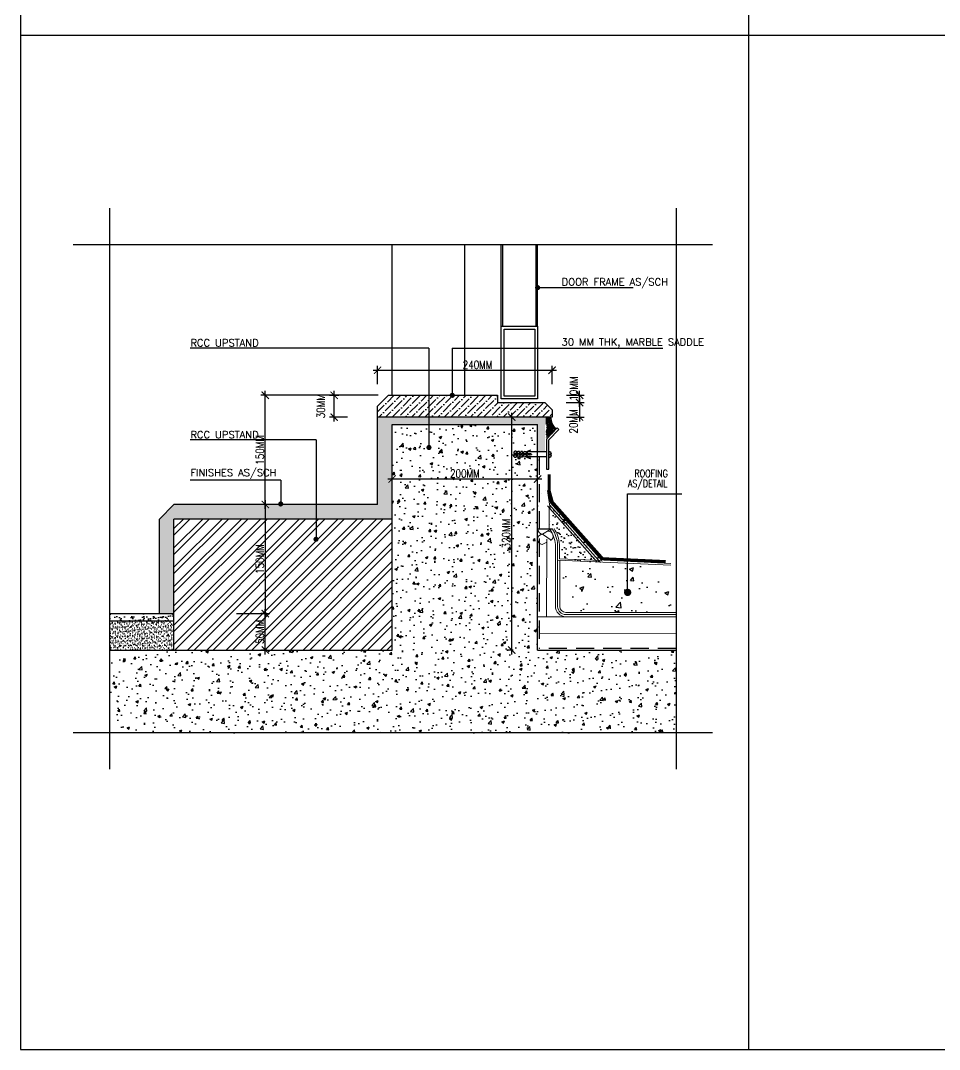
# Model space of a CAD drawing. Header units: centimetres. Extents: x -3657 to 6, y 3 to 2878.
# Drawn here: x -3657 to -2394, y 3 to 1417 of the extents above; entities that cross this region are included whole.
import ezdxf

# ---------------------------------------------------------------- set-up
doc = ezdxf.new("R2010")
doc.units = ezdxf.units.CM
doc.header["$LTSCALE"] = 100
doc.header["$MEASUREMENT"] = 0
doc.linetypes.add('CENTER2', pattern=[28.575, 19.05, -3.175, 3.175, -3.175])
doc.linetypes.add('HIDDEN', pattern=[0.375, 0.25, -0.125])
for name, color, linetype in [('1', 7, 'Continuous'), ('A-251', 251, 'Continuous'), ('A-CONC', 5, 'Continuous'), ('A-DIM', 13, 'Continuous'), ('A-DOOR', 2, 'Continuous'), ('A-FINISHING-INTERNAL', 224, 'Continuous'), ('A-HATCH', 8, 'Continuous'), ('A-LITE1', 9, 'Continuous'), ('A-LITE2', 23, 'Continuous'), ('A-NOTES', 4, 'Continuous'), ('A-STONE', 173, 'Continuous'), ('A-Wall', 1, 'Continuous'), ('FLOOR-253', 253, 'Continuous'), ('HATCH', 8, 'Continuous'), ('PL-BW', 1, 'Continuous'), ('SEC-LINE', 1, 'CENTER2'), ('TEXT', 3, 'Continuous'), ('WALL', 2, 'Continuous')]:
    doc.layers.add(name, color=color, linetype=linetype)
doc.styles.add('DIM', font='simplex.shx', dxfattribs={"width": 0.8})
doc.styles.add('ROMANS', font='romans')
doc.linetypes.add('BATTING', pattern='A,0.0001,-0.1,[134,ltypeshp.shx,S=0.1,R=0,X=-0.1,Y=0],-0.2,[134,ltypeshp.shx,S=0.1,R=180,X=0.1,Y=0],-0.1', length=0.4001)
doc.dimstyles.new('DIM-TIK-1.5-mm-MM', dxfattribs={"dimtxt": 11, "dimasz": 75, "dimexe": 6.25, "dimexo": 0, "dimgap": 2, "dimtad": 1, "dimdec": 0, "dimdsep": 46, "dimtxsty": 'DIM', "dimblk": 'ARCHTICK', "dimcen": 75, "dimdle": 6, "dimclrd": 256, "dimclre": 256, "dimclrt": 2, "dimadec": 4, "dimazin": 2, "dimtfac": 1, "dimtdec": 0, "dimtmove": 2, "dimatfit": 3, "dimfxl": 1, "dimtolj": 1, "dimtzin": 0, "dimarcsym": 0})
doc.dimstyles.new('DIM10', dxfattribs={"dimtxt": 0.1, "dimasz": 0.075, "dimexe": 0.05, "dimexo": 0.05, "dimgap": 0.035, "dimtad": 1, "dimdec": 1, "dimlfac": 200, "dimdsep": 46, "dimtxsty": 'DIM', "dimblk": 'ARCHTICK', "dimcen": 0.09, "dimdle": 0.05, "dimclrd": 11, "dimclre": 11, "dimclrt": 4, "dimadec": 0, "dimazin": 0, "dimtfac": 100, "dimtdec": 1, "dimtix": 1, "dimtmove": 2, "dimatfit": 3, "dimldrblk": 'DOT', "dimfxl": 1, "dimtolj": 1, "dimtzin": 0, "dimarcsym": 0})
pattern_1 = [(50, (10099.81, 7527.445), (35.86301, -3.13761), [3.75, -41.25]), (355, (10099.81, 7527.445), (-6.93757, 37.60961), [3, -33]), (100.45144, (10102.798, 7527.183), (28.92544, 34.472), [3.18701, -35.05711]), (46.1842, (10099.81, 7537.445), (53.36207, -8.27596), [5.625, -61.875]), (96.63564, (10104.256, 7536.755), (46.7331, 48.70593), [4.78052, -52.58569]), (351.18416, (10099.81, 7537.445), (46.7331, 48.70593), [4.5, -49.5]), (21, (10104.81, 7534.945), (29.84535, -20.130945), [3.75, -41.25]), (326, (10104.81, 7534.945), (12.16577, 36.2575), [3, -33]), (71.45144, (10107.297, 7533.267), (42.01112, 16.12656), [3.18701, -35.05711]), (37.5, (10099.81, 7527.445), (0.607993, 16.644693), [0, -32.6, 0, -33.5, 0, -33.125]), (7.5, (10099.81, 7527.445), (13.153477, 19.720586), [0, -19.1, 0, -31.85, 0, -12.625]), (327.5, (10088.66, 7527.445), (26.691122, -1.127744), [0, -12.5, 0, -39, 0, -51.75]), (317.5, (10083.66, 7527.445), (29.15931, 5.00525), [0, -16.25, 0, -25.9, 0, -36.75])]
pattern_2 = [(37.5, (-5181.844, -220.908), (-0.160003, 4.8941324), [0, -3.8608, 0, -4.318, 0, -4.1275]), (7.5, (-5181.844, -220.908), (4.495233, 7.168251), [0, -2.0828, 0, -3.4798, 0, -1.3335]), (327.5, (-5184.968, -220.908), (7.9099237, 0.014372), [0, -1.27, 0, -4.572, 0, -5.969]), (317.5, (-5184.968, -220.908), (7.6355645, 2.229293), [0, -0.635, 0, -2.9972, 0, -3.429])]

# ---------------------------------------------------------------- blocks, each defined once
blk = doc.blocks.new('_ARCHTICK')
at = {"color": 0, "linetype": 'ByBlock', "const_width": 0.15}
blk.add_lwpolyline([(-0.5, -0.5), (0.5, 0.5)], dxfattribs=at)
blk = doc.blocks.new('*D14')
at = {"layer": 'A-DIM', "color": 1, "lineweight": -2, "transparency": 16777216}
for p, q in [((174.5, -507), (220.1, -507)), ((213.9, -563), (213.9, -501)), ((215.9, -557), (207.6, -557))]:
    blk.add_line(p, q, dxfattribs=at)
at = {"layer": 'Defpoints', "color": 0, "transparency": 16777216}
for p in [(174.5, -507, 0), (213.9, -507), (215.9, -557, 0)]:
    blk.add_point(p, dxfattribs=at)
at = {"layer": 'A-DIM', "color": 1, "lineweight": -2, "transparency": 16777216, "xscale": 10, "yscale": 10, "zscale": 10}
for p, rotation in [((213.9, -507), 90), ((213.9, -557), 270)]:
    blk.add_blockref('_ARCHTICK', p, dxfattribs=dict(at, rotation=rotation))
at = {"layer": 'A-DIM', "color": 2, "transparency": 16777216, "insert": (206.4, -532), "char_height": 11, "attachment_point": 5, "rotation": 90, "style": 'DIM'}
blk.add_mtext('\\A1;50MM', dxfattribs=at)
blk = doc.blocks.new('*D15')
at = {"layer": 'A-DIM', "color": 1, "lineweight": -2, "transparency": 16777216}
for p, q in [((213.9, -351), (213.9, -513)), ((232.1, -357), (207.6, -357)), ((215.9, -507), (207.6, -507))]:
    blk.add_line(p, q, dxfattribs=at)
at = {"layer": 'Defpoints', "color": 0, "transparency": 16777216}
for p in [(232.1, -357, 0), (213.9, -507), (215.9, -507)]:
    blk.add_point(p, dxfattribs=at)
at = {"layer": 'A-DIM', "color": 1, "lineweight": -2, "transparency": 16777216, "xscale": 10, "yscale": 10, "zscale": 10}
for p, rotation in [((213.9, -357), 90), ((213.9, -507), 270)]:
    blk.add_blockref('_ARCHTICK', p, dxfattribs=dict(at, rotation=rotation))
at = {"layer": 'A-DIM', "color": 2, "transparency": 16777216, "insert": (206.4, -432), "char_height": 11, "attachment_point": 5, "rotation": 90, "style": 'DIM'}
blk.add_mtext('\\A1;150MM', dxfattribs=at)
blk = doc.blocks.new('*D16')
at = {"layer": 'A-DIM', "color": 1, "lineweight": -2, "transparency": 16777216}
for p, q in [((369.1, -207), (207.6, -207)), ((213.9, -363), (213.9, -201)), ((232.1, -357), (207.6, -357))]:
    blk.add_line(p, q, dxfattribs=at)
at = {"layer": 'Defpoints', "color": 0, "transparency": 16777216}
for p in [(213.9, -207), (369.1, -207, 0), (232.1, -357, 0)]:
    blk.add_point(p, dxfattribs=at)
at = {"layer": 'A-DIM', "color": 1, "lineweight": -2, "transparency": 16777216, "xscale": 10, "yscale": 10, "zscale": 10}
for p, rotation in [((213.9, -207), 90), ((213.9, -357), 270)]:
    blk.add_blockref('_ARCHTICK', p, dxfattribs=dict(at, rotation=rotation))
at = {"layer": 'A-DIM', "color": 2, "transparency": 16777216, "insert": (206.4, -282), "char_height": 11, "attachment_point": 5, "rotation": 90, "style": 'DIM'}
blk.add_mtext('\\A1;150MM', dxfattribs=at)
blk = doc.blocks.new('*D17')
at = {"layer": 'A-DIM', "color": 1, "lineweight": -2, "transparency": 16777216}
for p, q in [((554.7, -237), (546.4, -237)), ((552.7, -563), (552.7, -231)), ((554.7, -557), (546.4, -557))]:
    blk.add_line(p, q, dxfattribs=at)
at = {"layer": 'Defpoints', "color": 0, "transparency": 16777216}
for p in [(552.7, -237), (554.7, -237, 0), (554.7, -557, 0)]:
    blk.add_point(p, dxfattribs=at)
at = {"layer": 'A-DIM', "color": 1, "lineweight": -2, "transparency": 16777216, "xscale": 10, "yscale": 10, "zscale": 10}
for p, rotation in [((552.7, -237), 90), ((552.7, -557), 270)]:
    blk.add_blockref('_ARCHTICK', p, dxfattribs=dict(at, rotation=rotation))
at = {"layer": 'A-DIM', "color": 2, "transparency": 16777216, "insert": (545.2, -397), "char_height": 11, "attachment_point": 5, "rotation": 90, "style": 'DIM'}
blk.add_mtext('\\A1;320MM', dxfattribs=at)
blk = doc.blocks.new('*D18')
at = {"layer": 'A-DIM', "color": 1, "lineweight": -2, "transparency": 16777216}
for p, q in [((302.4, -207), (314.9, -207)), ((308.6, -243), (308.6, -201)), ((326.9, -237), (302.4, -237))]:
    blk.add_line(p, q, dxfattribs=at)
at = {"layer": 'Defpoints', "color": 0, "transparency": 16777216}
for p in [(302.4, -207), (308.6, -207), (326.9, -237, 0)]:
    blk.add_point(p, dxfattribs=at)
at = {"layer": 'A-DIM', "color": 1, "lineweight": -2, "transparency": 16777216, "xscale": 10, "yscale": 10, "zscale": 10}
for p, rotation in [((308.6, -207), 90), ((308.6, -237), 270)]:
    blk.add_blockref('_ARCHTICK', p, dxfattribs=dict(at, rotation=rotation))
at = {"layer": 'A-DIM', "color": 2, "transparency": 16777216, "insert": (290.2, -222), "char_height": 11, "width": 14.248, "attachment_point": 5, "rotation": 90, "style": 'DIM'}
blk.add_mtext('\\A1;30MM', dxfattribs=at)
blk = doc.blocks.new('*D19')
at = {"layer": 'A-DIM', "color": 1, "lineweight": -2, "transparency": 16777216}
for p, q in [((382.3, -322), (594.3, -322)), ((388.3, -324.1), (388.3, -315.8)), ((588.3, -324.1), (588.3, -315.8))]:
    blk.add_line(p, q, dxfattribs=at)
at = {"layer": 'Defpoints', "color": 0, "transparency": 16777216}
for p in [(388.3, -324.1, 0), (588.3, -322), (588.3, -324.1, 0)]:
    blk.add_point(p, dxfattribs=at)
at = {"layer": 'A-DIM', "color": 1, "lineweight": -2, "transparency": 16777216, "xscale": 10, "yscale": 10, "zscale": 10, "rotation": 180}
blk.add_blockref('_ARCHTICK', (388.3, -322), dxfattribs=at)
at = {"layer": 'A-DIM', "color": 1, "lineweight": -2, "transparency": 16777216, "xscale": 10, "yscale": 10, "zscale": 10}
blk.add_blockref('_ARCHTICK', (588.3, -322), dxfattribs=at)
at = {"layer": 'A-DIM', "color": 2, "transparency": 16777216, "insert": (488.3, -314.5), "char_height": 11, "attachment_point": 5, "style": 'DIM'}
blk.add_mtext('\\A1;200MM', dxfattribs=at)
blk = doc.blocks.new('*D20')
at = {"layer": 'A-DIM', "color": 1, "lineweight": -2, "transparency": 16777216}
for p, q in [((628, -207), (652.2, -207)), ((646, -223), (646, -201)), ((627.7, -217), (652.2, -217))]:
    blk.add_line(p, q, dxfattribs=at)
at = {"layer": 'Defpoints', "color": 0, "transparency": 16777216}
for p in [(628, -207), (646, -207), (627.7, -217, 0)]:
    blk.add_point(p, dxfattribs=at)
at = {"layer": 'A-DIM', "color": 1, "lineweight": -2, "transparency": 16777216, "xscale": 10, "yscale": 10, "zscale": 10}
for p, rotation in [((646, -207), 90), ((646, -217), 270)]:
    blk.add_blockref('_ARCHTICK', p, dxfattribs=dict(at, rotation=rotation))
at = {"layer": 'A-DIM', "color": 2, "transparency": 16777216, "insert": (638, -197.8), "char_height": 11, "attachment_point": 5, "rotation": 90, "style": 'DIM'}
blk.add_mtext('\\A1;10MM', dxfattribs=at)
blk = doc.blocks.new('*D21')
at = {"layer": 'A-DIM', "color": 1, "lineweight": -2, "transparency": 16777216}
for p, q in [((646, -211), (646, -243)), ((627.7, -217), (652.2, -217)), ((628, -237), (652.2, -237))]:
    blk.add_line(p, q, dxfattribs=at)
at = {"layer": 'Defpoints', "color": 0, "transparency": 16777216}
for p in [(627.7, -217, 0), (628, -237, 0), (646, -237)]:
    blk.add_point(p, dxfattribs=at)
at = {"layer": 'A-DIM', "color": 1, "lineweight": -2, "transparency": 16777216, "xscale": 10, "yscale": 10, "zscale": 10}
for p, rotation in [((646, -217), 90), ((646, -237), 270)]:
    blk.add_blockref('_ARCHTICK', p, dxfattribs=dict(at, rotation=rotation))
at = {"layer": 'A-DIM', "color": 2, "transparency": 16777216, "insert": (637.6, -242.9), "char_height": 11, "attachment_point": 5, "rotation": 90, "style": 'DIM'}
blk.add_mtext('\\A1;20MM', dxfattribs=at)
blk = doc.blocks.new('*D22')
at = {"layer": 'A-DIM', "color": 1, "lineweight": -2, "transparency": 16777216}
for p, q in [((368.3, -191.5), (368.3, -166.3)), ((608.3, -191.5), (608.3, -166.3)), ((362.3, -172.6), (614.3, -172.6))]:
    blk.add_line(p, q, dxfattribs=at)
at = {"layer": 'Defpoints', "color": 0, "transparency": 16777216}
for p in [(608.3, -172.6), (368.3, -191.5, 0), (608.3, -191.5, 0)]:
    blk.add_point(p, dxfattribs=at)
at = {"layer": 'A-DIM', "color": 1, "lineweight": -2, "transparency": 16777216, "xscale": 10, "yscale": 10, "zscale": 10, "rotation": 180}
blk.add_blockref('_ARCHTICK', (368.3, -172.6), dxfattribs=at)
at = {"layer": 'A-DIM', "color": 1, "lineweight": -2, "transparency": 16777216, "xscale": 10, "yscale": 10, "zscale": 10}
blk.add_blockref('_ARCHTICK', (608.3, -172.6), dxfattribs=at)
at = {"layer": 'A-DIM', "color": 2, "transparency": 16777216, "insert": (505.7, -165.1), "char_height": 11, "attachment_point": 5, "style": 'DIM'}
blk.add_mtext('\\A1;240MM', dxfattribs=at)
blk = doc.blocks.new('_DOT')
at = {"color": 0, "linetype": 'ByBlock'}
blk.add_line((-0.5, 0), (-1, 0), dxfattribs=at)
at = {"color": 0, "linetype": 'ByBlock', "const_width": 0.5}
blk.add_lwpolyline([(-0.25, 0, 1), (0.25, 0, 1)], format="xyb", close=True, dxfattribs=at)
blk = doc.blocks.new('A$C240F5D78')
at = {"layer": '1'}
h = blk.add_hatch(dxfattribs=at)
h.set_pattern_fill('AR-SAND', color=50, scale=6.919286, style=0)
h.set_pattern_definition([(37.5, (897.67, 743.846), (-0.43587, 13.33224), [0, -10.51731, 0, -11.76279, 0, -11.24384]), (7.5, (897.67, 743.846), (12.2456, 19.52724), [0, -5.67381, 0, -9.47942, 0, -3.632625]), (327.5, (889.159, 743.846), (21.54764, 0.03916), [0, -3.45964, 0, -12.45471, 0, -16.26032]), (317.5, (889.159, 743.846), (20.80025, 6.0729), [0, -1.72982, 0, -8.16476, 0, -9.34104])])
edge = h.paths.add_edge_path()
edge.add_line((608.7, -359), (608.7, -385.6))
edge.add_arc((572.1, -414.8), 46.8, -3.4132, 38.6724, ccw=False)
edge.add_line((618.8, -417.6), (618.8, -433.7))
edge.add_line((618.8, -433.7), (677.4, -436.3))
edge.add_line((677.4, -436.3), (608.7, -359))
h = blk.add_hatch(dxfattribs=at)
h.set_pattern_fill('AR-CONC', color=1, scale=8.140336, style=0)
h.set_pattern_definition([(50, (897.67, 743.846), (58.3874, -5.1082), [6.1053, -67.1578]), (355, (897.67, 743.846), (-11.2948, 61.231), [4.8842, -53.7262]), (100.4514, (902.535, 743.42), (47.0926, 56.1227), [5.1887, -57.0753]), (46.184, (897.67, 760.126), (86.877, -13.474), [9.158, -100.7367]), (96.6356, (904.91, 759), (76.0847, 79.2965), [7.783, -85.613]), (351.184, (897.67, 760.13), (76.0846, 79.2965), [7.3263, -80.5893]), (21, (905.81, 756.056), (48.5902, -32.7745), [6.1053, -67.1578]), (326, (905.81, 756.056), (19.8067, 59.0297), [4.8842, -53.7262]), (71.4514, (909.86, 753.325), (68.397, 26.255), [5.1887, -57.0753]), (37.5, (897.67, 743.846), (0.98985, 27.09868), [0, -53.075, 0, -54.54025, 0, -53.9297]), (7.5, (897.67, 743.846), (21.41475, 32.10644), [0, -31.0961, 0, -51.85394, 0, -20.55435]), (327.5, (879.517, 743.846), (43.45494, -1.83604), [0, -20.3508, 0, -63.4946, 0, -84.2525]), (317.5, (871.376, 743.846), (47.4733, 8.1489), [0, -26.4561, 0, -42.167, 0, -59.8315])])
h.paths.add_polyline_path([(771.5, -505.2), (771.5, -440.5), (618.8, -433.7), (618.8, -497.6, 0.120027), (622.2, -505.2)])
at = {"layer": 'A-HATCH'}
h = blk.add_hatch(dxfattribs=at)
h.set_pattern_fill('ANSI36', color=256, scale=2, style=0)
h.set_pattern_definition([(45, (-5181.844, -220.908), (3.367596, 12.347852), [15.875, -3.175, 0, -3.175])])
h.paths.add_polyline_path([(533.3, -207), (383.3, -207), (368.3, -222), (368.3, -237), (608.3, -237), (608.3, -227), (598.3, -217), (533.3, -217)])
h = blk.add_hatch(dxfattribs=at)
h.set_pattern_fill('AR-SAND', color=256, scale=0.1, style=0)
h.set_pattern_definition(pattern_2)
h.paths.add_polyline_path([(388.3, -247), (588.3, -247), (588.3, -284.8), (598.3, -284.8), (598.3, -247), (600.3, -247), (600.3, -237), (368.3, -237), (368.3, -357), (88.3, -357), (68.3, -377), (68.3, -507), (88.3, -507), (88.3, -377), (388.3, -377)])
h = blk.add_hatch(dxfattribs=at)
h.set_pattern_fill('ANSI35', color=256, scale=0.5, style=0)
h.set_pattern_definition([(45, (-5181.844, -220.908), (-2.245064, 2.245064), []), (45, (-5179.599, -220.908), (-2.245064, 2.245064), [3.96875, -0.79375, 0, -0.79375])])
h.paths.add_polyline_path([(606.2, -237), (600.3, -237), (600.3, -247), (600.3, -267.2), (600.6, -267.2), (614.2, -253, -0.236465)])
h.paths.add_polyline_path([(608.5, -256.9, -1), (600.5, -256.9, -1)], flags=16)
h = blk.add_hatch(dxfattribs=at)
h.set_pattern_fill('ANSI36', color=256, scale=10, style=0)
h.set_pattern_definition([(135, (-4575.061, -303985.6168), (-0.6629126074, 2.4306795603), [3.125, -0.625, 0, -0.625])])
edge = h.paths.add_edge_path()
edge.add_arc((604.5, -256.9), 4, 0, 360)
h = blk.add_hatch(dxfattribs=at)
h.set_pattern_fill('ANSI32', color=256, scale=50, style=0)
h.set_pattern_definition([(45, (42096.168, 879303.388), (-13.25825215, 13.25825215), []), (45, (42105.007, 879303.388), (-13.25825215, 13.25825215), [])])
h.paths.add_polyline_path([(388.3, -377), (88.3, -377), (88.3, -557), (388.3, -557)])
h = blk.add_hatch(dxfattribs=at)
h.set_pattern_fill('AR-SAND', color=256, scale=0.2, style=0)
h.set_pattern_definition([(37.5, (-5181.844, -220.908), (-0.320006, 9.788265), [0, -7.7216, 0, -8.636, 0, -8.255]), (7.5, (-5181.844, -220.908), (8.990466, 14.336502), [0, -4.1656, 0, -6.9596, 0, -2.667]), (327.5, (-5188.092, -220.908), (15.819847, 0.028744), [0, -2.54, 0, -9.144, 0, -11.938]), (317.5, (-5188.092, -220.908), (15.27113, 4.458586), [0, -1.27, 0, -5.9944, 0, -6.858])])
h.paths.add_polyline_path([(88.3, -507), (0, -507), (0, -517), (88.3, -517)])
h = blk.add_hatch(dxfattribs=at)
h.set_pattern_fill('AR-SAND', color=256, scale=0.1, style=0)
h.set_pattern_definition(pattern_2)
h.paths.add_polyline_path([(88.3, -517), (0, -517), (0, -557), (88.3, -557)])
at = {"layer": 'HATCH'}
h = blk.add_hatch(dxfattribs=at)
h.set_pattern_fill('AR-CONC', color=8, scale=5, style=0)
h.paths.add_polyline_path([(588.3, -291.4), (579.7, -291.4), (574.3, -291.6), (574.4, -292), (578.4, -293.5), (578.2, -294), (572, -291.7), (569.8, -291.8), (569.2, -290.6), (567.6, -290.6), (567.6, -291.9), (565.4, -292), (564.8, -290.8), (563.2, -290.8), (563.2, -292.1), (561, -292.2), (560.4, -291), (558.8, -291), (558.9, -292.3), (556.9, -292.4), (555.5, -291.2), (555.4, -289.9), (561.2, -289.6), (558.1, -286.5), (555.4, -286.4), (555.5, -285), (556.9, -283.8), (558.9, -283.9), (558.8, -285.2), (560.4, -285.3), (561, -284), (563.2, -284.1), (563.2, -285.4), (564.8, -285.5), (565.4, -284.2), (567.6, -284.3), (567.6, -285.6), (569.2, -285.7), (569.8, -284.4), (572, -284.5), (578.2, -282.2), (578.4, -282.8), (574.4, -284.2), (574.3, -284.6), (579.7, -284.8), (588.3, -284.8), (588.3, -247), (388.3, -247), (388.3, -557), (588.3, -557)])
h = blk.add_hatch(dxfattribs=at)
h.set_pattern_fill('AR-CONC', color=8, scale=5, style=0)
h.set_pattern_definition(pattern_1)
h.paths.add_polyline_path([(388.3, -557), (0, -557), (0, -670.6), (388.3, -670.6)])
h = blk.add_hatch(dxfattribs=at)
h.set_pattern_fill('AR-CONC', color=8, scale=5, style=0)
h.set_pattern_definition(pattern_1)
h.paths.add_polyline_path([(778.6, -557), (388.3, -557), (388.3, -670.6), (778.6, -670.6)])
at = {"color": 4, "linetype": 'HIDDEN'}
for p in [(590.6, -291.4, 0), (778.6, -554.7, 0)]:
    blk.add_line(p, (590.6, -554.7, 0), dxfattribs=at)
at = {"layer": '1', "color": 7, "lineweight": 13}
for q in [(605.4, -363.1, 0), (606.2, -354.9, 0)]:
    blk.add_line((601.7, -337.8, 0), q, dxfattribs=at)
at = {"layer": 'A-251'}
for p, q in [((572, -284.5, 0), (578, -282.3, 0)), ((572, -284.5, 0), (578, -282.3, 0)), ((578.3, -282.4, 0), (578.3, -282.5, 0)), ((578.3, -282.4, 0), (578.3, -282.5, 0)), ((555.5, -285, 0), (556.9, -283.8, 0)), ((555.5, -285, 0), (555.5, -286.1, 0)), ((555.5, -287.1, 0), (557.7, -289.4, 0)), ((555.5, -291.2, 0), (555.5, -290.1, 0)), ((555.5, -291.2, 0), (556.9, -292.4, 0)), ((579.2, -287.4, 0), (555.7, -286.4, 0)), ((579.2, -288.8, 0), (555.7, -289.9, 0)), ((556, -287.1, 0), (558.4, -289.5, 0)), ((558.9, -283.9, 0), (556.9, -283.8, 0)), ((558.9, -292.3, 0), (556.9, -292.4, 0)), ((558.4, -286.8, 0), (561.2, -289.6, 0)), ((558.9, -283.9, 0), (558.8, -285.2, 0)), ((560.4, -285.3, 0), (558.8, -285.2, 0)), ((558.9, -292.3, 0), (558.8, -291, 0)), ((560.4, -291, 0), (558.8, -291, 0)), ((559, -286.7, 0), (561.8, -289.6, 0)), ((560.4, -285.3, 0), (561, -284, 0)), ((560.4, -291, 0), (561, -292.2, 0)), ((563.2, -284.1, 0), (561, -284, 0)), ((563.2, -292.1, 0), (561, -292.2, 0)), ((561.6, -286.6, 0), (564.4, -289.5, 0)), ((562.2, -286.7, 0), (565, -289.4, 0)), ((563.2, -284.1, 0), (563.2, -285.4, 0)), ((564.8, -285.5, 0), (563.2, -285.4, 0)), ((563.2, -292.1, 0), (563.2, -290.8, 0)), ((564.8, -290.8, 0), (563.2, -290.8, 0)), ((564.8, -285.5, 0), (565.4, -284.2, 0)), ((564.8, -290.8, 0), (565.4, -292, 0)), ((565, -286.8, 0), (567.5, -289.3, 0)), ((567.6, -284.3, 0), (565.4, -284.2, 0)), ((567.6, -291.9, 0), (565.4, -292, 0)), ((565.7, -286.8, 0), (568.1, -289.3, 0)), ((567.6, -284.3, 0), (567.6, -285.6, 0)), ((569.2, -285.7, 0), (567.6, -285.6, 0)), ((569.2, -290.6, 0), (567.6, -290.6, 0)), ((567.6, -291.9, 0), (567.6, -290.6, 0)), ((568.6, -287, 0), (570.7, -289.2, 0)), ((568.6, -287, 0), (570.7, -289.2, 0)), ((569.1, -287, 0), (571.3, -289.1, 0)), ((569.1, -287, 0), (571.3, -289.1, 0)), ((569.2, -285.7, 0), (569.8, -284.4, 0)), ((569.2, -285.7, 0), (569.8, -284.4, 0)), ((569.2, -290.6, 0), (569.8, -291.8, 0)), ((569.2, -290.6, 0), (569.8, -291.8, 0)), ((572, -284.5, 0), (569.8, -284.4, 0)), ((572, -284.5, 0), (569.8, -284.4, 0)), ((572, -291.7, 0), (569.8, -291.8, 0)), ((572, -291.7, 0), (569.8, -291.8, 0)), ((571.8, -287, 0), (573.8, -289, 0)), ((571.8, -287, 0), (573.8, -289, 0)), ((572, -284.5, 0), (571.9, -285.8, 0)), ((572, -284.5, 0), (571.9, -285.8, 0)), ((571.9, -285.8, 0), (574, -285, 0)), ((571.9, -285.8, 0), (574, -285, 0)), ((574.1, -285.9, 0), (571.9, -285.8, 0)), ((574.1, -285.9, 0), (571.9, -285.8, 0)), ((574.1, -290.3, 0), (571.9, -290.4, 0)), ((574.1, -290.3, 0), (571.9, -290.4, 0)), ((571.9, -290.4, 0), (574, -291.2, 0)), ((572, -291.7, 0), (571.9, -290.4, 0)), ((571.9, -290.4, 0), (574, -291.2, 0)), ((572, -291.7, 0), (571.9, -290.4, 0)), ((572, -291.7, 0), (578, -293.9, 0)), ((572, -291.7, 0), (578, -293.9, 0)), ((572.6, -287.1, 0), (574.4, -289, 0)), ((572.6, -287.1, 0), (574.4, -289, 0)), ((574, -285, 0), (574.4, -284.2, 0)), ((574, -285, 0), (574.4, -284.2, 0)), ((574, -291.2, 0), (574.4, -292, 0)), ((574, -291.2, 0), (574.4, -292, 0)), ((574.1, -285.9, 0), (574.7, -284.6, 0)), ((574.1, -285.9, 0), (574.7, -284.6, 0)), ((574.1, -290.3, 0), (574.7, -291.6, 0)), ((574.1, -290.3, 0), (574.7, -291.6, 0)), ((574.4, -284.2, 0), (578.2, -282.8, 0)), ((574.4, -292, 0), (578.2, -293.4, 0)), ((574.4, -284.2, 0), (578.2, -282.8, 0)), ((574.4, -292, 0), (578.2, -293.4, 0)), ((579.7, -284.8, 0), (574.7, -284.6, 0)), ((579.7, -284.8, 0), (574.7, -284.6, 0)), ((579.7, -291.4, 0), (574.7, -291.6, 0)), ((579.7, -291.4, 0), (574.7, -291.6, 0)), ((575.3, -287.3, 0), (577, -288.9, 0)), ((575.3, -287.3, 0), (577, -288.9, 0)), ((576, -287.3, 0), (577.6, -288.9, 0)), ((576, -287.3, 0), (577.6, -288.9, 0)), ((578.3, -293.8, 0), (578.3, -293.7, 0)), ((578.3, -293.8, 0), (578.3, -293.7, 0)), ((600.3, -284.8, 0), (579.7, -284.8, 0)), ((600.3, -284.8, 0), (579.7, -284.8, 0)), ((579.7, -288.1, 0), (579.7, -288, 0)), ((579.7, -288.1, 0), (579.7, -288, 0)), ((579.7, -288.1, 0), (579.7, -288.2, 0)), ((579.7, -288.1, 0), (579.7, -288.2, 0)), ((600.3, -291.4, 0), (579.7, -291.4, 0)), ((600.3, -291.4, 0), (579.7, -291.4, 0)), ((604.1, -284.8, 0), (603.6, -284.8, 0)), ((604.1, -284.8, 0), (603.6, -284.8, 0)), ((604.1, -291.4, 0), (603.6, -291.4, 0)), ((604.1, -291.4, 0), (603.6, -291.4, 0)), ((604.1, -292.8, 0), (604.1, -284, 0)), ((604.1, -292.8, 0), (604.1, -284, 0)), ((607.3, -287.9, 0), (605.7, -287.9, 0)), ((605.7, -289, 0), (605.7, -287.9, 0)), ((607.3, -287.9, 0), (605.7, -287.9, 0)), ((605.7, -289, 0), (605.7, -287.9, 0)), ((607.3, -289, 0), (605.7, -289, 0)), ((607.3, -289, 0), (605.7, -289, 0))]:
    blk.add_line(p, q, dxfattribs=at)
for centre, radius, start, end in [((578.1, -282.5, 0), 0.219, 19.797, 109.797), ((578.1, -282.5, 0), 0.219, 19.797, 109.797), ((578.1, -282.6, 0), 0.219, 289.797, 19.797), ((578.1, -282.6, 0), 0.219, 289.797, 19.797), ((555.7, -286.1, 0), 0.219, 177.3974, 267.3974), ((555.7, -286.1, 0), 0.219, 177.3974, 267.3974), ((555.7, -290.1, 0), 0.219, 92.6026, 182.6026), ((555.7, -290.1, 0), 0.219, 92.6026, 182.6026), ((578.1, -293.7, 0), 0.219, 250.203, 340.203), ((578.1, -293.7, 0), 0.219, 250.203, 340.203), ((578.1, -293.6, 0), 0.219, 340.203, 70.203), ((578.1, -293.6, 0), 0.219, 340.203, 70.203), ((579.1, -288, 0), 0.548, 0, 87.3974), ((579.1, -288, 0), 0.548, 0, 87.3974), ((579.1, -288.2, 0), 0.548, 272.6026, 0), ((579.1, -288.2, 0), 0.548, 272.6026, 0), ((602.8, -288.4, 0), 4.57, 6.8921, 73.7398), ((602.8, -288.4, 0), 4.57, 6.8921, 73.7398), ((602.8, -288.4, 0), 4.57, 286.2602, 353.1079), ((602.8, -288.4, 0), 4.57, 286.2602, 353.1079)]:
    blk.add_arc(centre, radius, start, end, dxfattribs=at)
at = {"layer": 'A-CONC'}
for p, q in [((388.3, -557, 0), (388.3, -247, 0)), ((388.3, -247, 0), (588.3, -247, 0)), ((588.3, -557, 0), (588.3, -247, 0)), ((0, -557, 0), (388.3, -557, 0)), ((588.3, -557, 0), (778.6, -557, 0))]:
    blk.add_line(p, q, dxfattribs=at)
at = {"layer": 'A-DOOR', "color": 8}
blk.add_line((488.3, -207, 0), (488.3, 0, 0), dxfattribs=at)
at = {"layer": 'A-DOOR'}
for p, q in [((538.3, -112, 0), (538.3, 0, 0)), ((540.3, -112, 0), (540.3, 0, 0)), ((586.3, -112, 0), (586.3, 0, 0)), ((588.3, -112, 0), (588.3, 0, 0))]:
    blk.add_line(p, q, dxfattribs=at)
at = {"layer": 'A-DOOR', "elevation": 0}
for points in [[(588.3, -112), (588.3, -212), (538.3, -212), (538.3, -112)], [(584.3, -116), (584.3, -208), (542.3, -208), (542.3, -116)]]:
    blk.add_lwpolyline(points, close=True, dxfattribs=at)
at = {"layer": 'A-FINISHING-INTERNAL'}
for p, q in [((368.3, -357, 0), (368.3, -237, 0)), ((88.3, -357, 0), (68.3, -377, 0)), ((368.3, -357, 0), (88.3, -357, 0)), ((68.3, -507, 0), (68.3, -377, 0)), ((0, -507, 0), (88.3, -507, 0))]:
    blk.add_line(p, q, dxfattribs=at)
at = {"layer": 'A-LITE1'}
for p, q in [((388.3, -207, 0), (388.3, 0, 0)), ((0, -517, 0), (88.3, -517, 0))]:
    blk.add_line(p, q, dxfattribs=at)
at = {"layer": 'A-LITE2'}
for p, q in [((600.3, -247, 0), (600.3, -237, 0)), ((600.3, -247, 0), (600.3, -245, 0)), ((600.6, -267.2, 0), (600.3, -267.2, 0)), ((600.6, -267.2, 0), (600.3, -267.2, 0))]:
    blk.add_line(p, q, dxfattribs=at)
at = {"layer": 'A-LITE2', "elevation": 0}
blk.add_lwpolyline([(615.2, -251.9), (600.6, -267.2), (600.6, -308.4), (603.6, -308.4), (603.6, -268.4), (617.4, -254)], close=True, dxfattribs=at)
at = {"layer": 'A-LITE2'}
blk.add_circle((604.5, -256.9, 0), 4, dxfattribs=at)
blk.add_arc((626.2, -237, 0), 20, 179.9034, 233.1197, dxfattribs=at)
at = {"layer": 'A-NOTES'}
for p, q in [((588.3, -59.1, 0), (719.7, -59.1)), ((438.9, -142.1), (110.7, -142.1)), ((438.9, -142.1), (438.9, -278.7)), ((471, -142.1), (760.3, -142.1)), ((471, -142.1), (471, -207)), ((283.7, -268.2), (110.7, -268.2)), ((283.7, -268.2), (283.7, -404.8)), ((235.2, -323.6), (110.7, -323.6)), ((235.2, -323.6), (235.2, -356.3))]:
    blk.add_line(p, q, dxfattribs=at)
at = {"layer": 'A-NOTES', "const_width": 3.52, "elevation": 0}
blk.add_lwpolyline([(590.1, -59.1, 1), (586.6, -59.1, 1)], format="xyb", close=True, dxfattribs=at)
at = {"layer": 'A-NOTES', "const_width": 3.52}
for points in [[(472.7, -207, 1), (469.2, -207, 1)], [(440.7, -278.7, 1), (437.2, -278.7, 1)], [(236.9, -356.3, 1), (233.4, -356.3, 1)], [(285.4, -404.8, 1), (281.9, -404.8, 1)]]:
    blk.add_lwpolyline(points, format="xyb", close=True, dxfattribs=at)
at = {"layer": 'A-STONE', "elevation": 0}
blk.add_lwpolyline([(368.3, -222), (383.3, -207), (533.3, -207), (533.3, -217), (598.3, -217), (608.3, -227), (608.3, -237), (368.3, -237), (368.3, -222)], dxfattribs=at)
at = {"layer": 'A-Wall'}
for p in [(88.3, -557, 0), (388.3, -377, 0)]:
    blk.add_line(p, (88.3, -377, 0), dxfattribs=at)
at = {"layer": 'PL-BW', "color": 7, "linetype": 'Continuous'}
for p, q in [((603.1, -318.1, 0), (603.1, -318.1, 0)), ((590.7, -330.7, 0), (590.7, -330.7, 0)), ((590.8, -338.6, 0), (590.8, -338.6, 0)), ((599.7, -337.4, 0), (599.7, -337.4, 0)), ((594.2, -342.4, 0), (594.2, -342.4, 0)), ((604.2, -351, 0), (604.2, -351, 0)), ((604.6, -373.5, 0), (604.6, -373.5, 0)), ((606.5, -380.7, 0), (606.5, -380.7, 0)), ((605.3, -384, 0), (605.3, -384, 0)), ((779.9, -552.5, 0), (779.9, -552.5, 0))]:
    blk.add_line(p, q, dxfattribs=at)
at = {"layer": 'PL-BW', "color": 7}
blk.add_line((608.7, -390.8, 0), (588.3, -390.8, 0), dxfattribs=at)
at = {"layer": 'PL-BW', "color": 152, "lineweight": 15, "true_color": 0x0957c3}
for p, q in [((605.5, -391.5, 0), (595, -398, 0)), ((594.6, -412, 0), (600.9, -408.9, 0)), ((595, -398, 0), (607, -406, 0))]:
    blk.add_line(p, q, dxfattribs=at)
at = {"layer": 'PL-BW', "color": 152, "linetype": 'BATTING', "lineweight": 15, "ltscale": 30, "true_color": 0x0957c3}
blk.add_line((600.7, -511.3, 0), (600.9, -404.6, 0), dxfattribs=at)
at = {"layer": 'PL-BW', "color": 152, "linetype": 'BATTING', "lineweight": 15, "ltscale": 50, "true_color": 0x0957c3}
blk.add_line((778.6, -533.7, 0), (591.5, -534.2, 0), dxfattribs=at)
at = {"layer": 'PL-BW', "color": 5, "const_width": 4.1, "elevation": 0}
blk.add_lwpolyline([(604.1, -315.6), (604.1, -337.5), (608.5, -353.7), (677.7, -431.5), (764.5, -435.5)], dxfattribs=at)
at = {"layer": 'PL-BW', "color": 152, "lineweight": 15, "true_color": 0x0957c3}
for centre, radius, start, end in [((595.8, -391, 0), 7.04, 178.4385, 264.1347), ((602.5, -400.6, 0), 7, 301.7554, 89.6506), ((595.1, -405, 0), 7, 90.3494, 266.3651)]:
    blk.add_arc(centre, radius, start, end, dxfattribs=at)
at = {"layer": 'SEC-LINE'}
for p, q in [((0, -720.6), (0, 50)), ((778.6, 50), (778.6, -720.6)), ((-50, 0), (828.6, 0)), ((828.6, -670.6), (-50, -670.6))]:
    blk.add_line(p, q, dxfattribs=at)
at = {"layer": 'WALL', "color": 7, "lineweight": 13}
for p, q in [((601.7, -359, 0), (670.4, -436.2, 0)), ((604.1, -361.7, 0), (604.1, -390.1, 0)), ((604.6, -357.6, 0), (674.7, -436.5, 0)), ((606.2, -354.9, 0), (676.5, -433.9, 0)), ((618.2, -412.1, 0), (618.2, -431.6, 0)), ((771.5, -440.5, 0), (615.8, -433.5, 0)), ((675.5, -434.2, 0), (618.2, -431.6, 0)), ((771.5, -437.9, 0), (679.2, -433.7, 0))]:
    blk.add_line(p, q, dxfattribs=at)
at = {"layer": 'WALL', "color": 71, "lineweight": 13}
for p, q in [((612.7, -412.2, 0), (612.7, -496.9, 0)), ((615.8, -412.1, 0), (615.8, -497.5, 0)), ((618.8, -433.7, 0), (618.8, -497.1, 0)), ((626.9, -508.3, 0), (778.6, -508.3, 0)), ((627, -505.2, 0), (778.6, -505.2, 0)), ((626.9, -511.3, 0), (778.6, -511.3, 0))]:
    blk.add_line(p, q, dxfattribs=at)
at = {"layer": 'WALL', "color": 252, "lineweight": 9}
blk.add_line((626.9, -511.3, 0), (588.3, -511.3, 0), dxfattribs=at)
at = {"layer": 'WALL', "color": 71, "lineweight": 13}
for centre, radius, start, end in [((572.1, -414.8, 0), 40.7, 3.6604, 36.2399), ((572.1, -414.8, 0), 43.7, 3.5305, 33.3603), ((627.1, -497, 0), 14.3, 179.3701, 269.371), ((627.1, -497, 0), 11.3, 182.2761, 269.3725), ((627.1, -497, 0), 8.23, 180.6255, 269.3745)]:
    blk.add_arc(centre, radius, start, end, dxfattribs=at)
at = {"layer": 'WALL', "color": 7, "lineweight": 13}
blk.add_arc((572.1, -414.8, 0), 46.2, 3.5305, 32.4411, dxfattribs=at)
at = {"layer": 'A-NOTES', "color": 2, "char_height": 10, "width": 243.831, "attachment_point": 7, "style": 'ROMANS'}
for s, insert in [('DOOR FRAME AS/SCH', (621.4, -59.6)), ('RCC UPSTAND', (111, -140)), ('30 MM THK, MARBLE SADDLE', (621.2, -141.8)), ('RCC UPSTAND', (111, -266.1)), ('FINISHES AS/SCH', (111, -321.6))]:
    blk.add_mtext(s, dxfattribs=dict(at, insert=insert))
at = {"layer": 'A-DIM', "color": 1}
for base, p1, p2, angle, text, picture, middle in [((608.3, -172.6, 0), (368.3, -191.5, 0), (608.3, -191.5, 0), 0, '240MM', '*D22', (505.7, -165.1, 0)), ((646, -207, 0), (627.7, -217, 0), (628, -207, 0), 90, '10MM', '*D20', (638, -197.8, 0)), ((308.6, -207, 0), (326.9, -237, 0), (302.4, -207, 0), 90, '30MM', '*D18', (290.2, -222, 0)), ((646, -237, 0), (627.7, -217, 0), (628, -237, 0), 270, '20MM', '*D21', (637.6, -242.9, 0))]:
    dim = blk.add_linear_dim(base=base, p1=p1, p2=p2, angle=angle, text=text, dimstyle='DIM-TIK-1.5-mm-MM', override={"dimasz": 10, "dimclrd": 1, "dimclre": 1}, dxfattribs=at)
    dim.commit()
    dim.dimension.update_dxf_attribs({"geometry": picture, "text_midpoint": middle, "dimtype": 128})
for base, p1, p2, angle, text, picture, middle in [((213.9, -207, 0), (232.1, -357, 0), (369.1, -207, 0), 90, '150MM', '*D16', (206.4, -282, 0)), ((552.7, -237, 0), (554.7, -557, 0), (554.7, -237, 0), 90, '320MM', '*D17', (545.2, -397, 0)), ((588.3, -322, 0), (388.3, -324.1, 0), (588.3, -324.1, 0), 0, '200MM', '*D19', (488.3, -314.5, 0)), ((213.9, -507, 0), (232.1, -357, 0), (215.9, -507, 0), 270, '150MM', '*D15', (206.4, -432, 0)), ((213.9, -507, 0), (215.9, -557, 0), (174.5, -507, 0), 90, '50MM', '*D14', (206.4, -532, 0))]:
    dim = blk.add_linear_dim(base=base, p1=p1, p2=p2, angle=angle, text=text, dimstyle='DIM-TIK-1.5-mm-MM', override={"dimasz": 10, "dimclrd": 1, "dimclre": 1}, dxfattribs=at)
    dim.commit()
    dim.dimension.update_dxf_attribs({"geometry": picture, "text_midpoint": middle})

msp = doc.modelspace()

# ---------------------------------------------------------------- linework, layer by layer
for p, q in [((-2655.987, 2878.1029), (-2655.987, 3.1029)), ((-3656.8386, 1396.459), (5.8427, 1396.459))]:
    msp.add_line(p, q)
msp.add_lwpolyline([(5.8427, 3.1029), (5.8427, 2878.1029), (-3656.8386, 2878.1029), (-3656.8386, 3.1029)], close=True)

# ---------------------------------------------------------------- block references
at = {"layer": 'A-DIM', "color": 1}
msp.add_blockref('A$C240F5D78', (-3534.329, 1108.8599, 0), dxfattribs=at)

# ---------------------------------------------------------------- texts
at = {"layer": 'TEXT', "linetype": 'Continuous', "style": 'ROMANS', "width": 0.8}
for s, p in [('ROOFING', (-2812.9085, 789.4879)), ('AS/DETAIL', (-2821.9482, 775.5779))]:
    msp.add_text(s, height=10, dxfattribs=at).set_placement(p)

# ---------------------------------------------------------------- leaders
at = {"layer": 'FLOOR-253'}
msp.add_leader([(-2822.265, 631.0619), (-2822.265, 766.4616), (-2747.9683, 766.4616)], dimstyle='DIM10', override={"dimasz": 10, "dimtad": 0}, dxfattribs=at)

doc.saveas('drawing.dxf')
